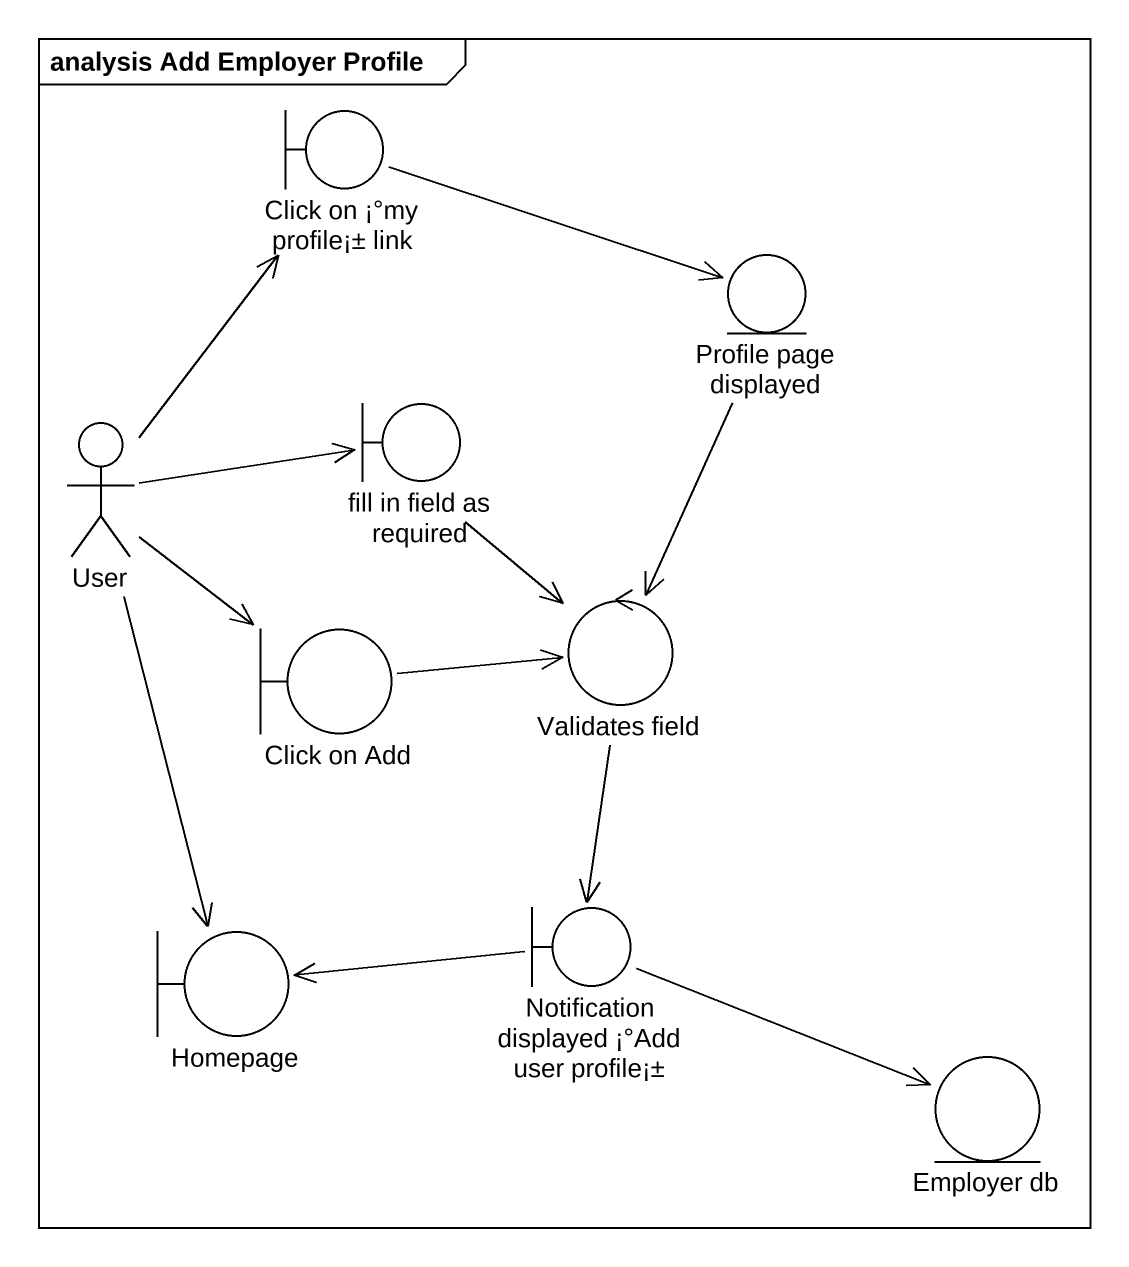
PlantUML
@startuml
mainframe analysis Add Employer Profile
boundary "Click on ¡°my profile¡± link" as Click_on_my_profile_link
entity "Profile page displayed" as Profile_page_displayed
actor User
boundary "fill in field as required" as fill_in_field_as_required
boundary "Click on Add" as Click_on_Add
control "Validates field" as Validates_field
boundary "Notification displayed ¡°Add user profile¡±" as Notification_displayed_Add
boundary Homepage
entity "Employer db" as Employer_db
Click_on_my_profile_link -right-> Profile_page_displayed
Profile_page_displayed --> Validates_field
User -up-> Click_on_my_profile_link
User -right-> fill_in_field_as_required
User --> Click_on_Add
User --> Homepage
fill_in_field_as_required --> Validates_field
Click_on_Add -right-> Validates_field
Validates_field --> Notification_displayed_Add
Notification_displayed_Add -left-> Homepage
Notification_displayed_Add -right-> Employer_db
@enduml
